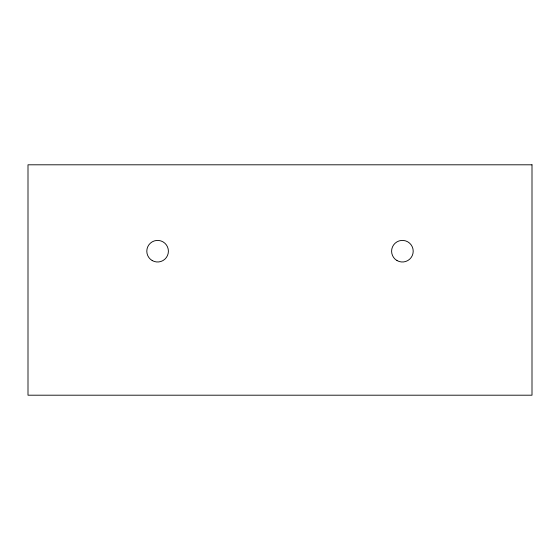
<?xml version="1.0" encoding="UTF-8"?>
<svg xmlns="http://www.w3.org/2000/svg" width="560" height="560" viewBox="0 0 560 560"><rect width="100%" height="100%" fill="white"/><g stroke="black" fill="none" stroke-linecap="round" stroke-linejoin="round"><path stroke-width="0.84" d="M532 164.801L28 164.801L28 395.199L532 395.199L532 164.801M396.998 260.554A10.801 10.801 0 0 0 413.203 251.202A10.801 10.801 0 0 0 396.998 241.85A10.801 10.801 0 0 0 396.998 260.554M152.201 260.554A10.801 10.801 0 0 0 168.399 251.202A10.801 10.801 0 0 0 152.201 241.85A10.801 10.801 0 0 0 152.201 260.554"/></g></svg>
